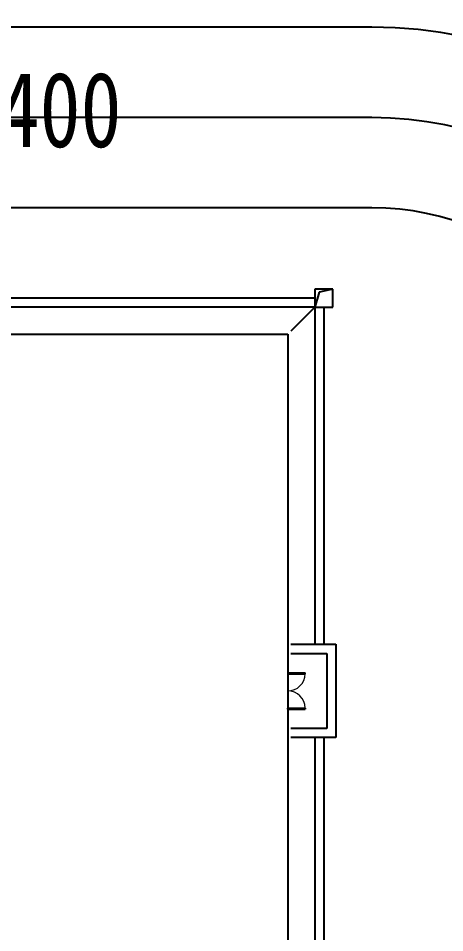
# Model space of a CAD drawing. Extents: x -93062 to 326984, y -142534 to 91021.
# Drawn here: x -55965 to -55301, y 81820 to 83243 of the extents above; entities that cross this region are included whole.
import ezdxf
from ezdxf.enums import TextEntityAlignment as Align

# ---------------------------------------------------------------- set-up
doc = ezdxf.new("R2010")
doc.units = 0
doc.header["$LTSCALE"] = 1000
doc.header["$MEASUREMENT"] = 0
doc.layers.get('0').update_dxf_attribs({"color": 8})
doc.styles.add('COMPLEX', font='COMPLEX')
doc.styles.add('DIMHT', font='', dxfattribs={"width": 0.8})
doc.styles.add('hz', font='GEDITXT', dxfattribs={"width": 0.8, "bigfont": 'DXT'})
doc.styles.add('SIMPLEX', font='GEDITXT', dxfattribs={"height": 0.2, "bigfont": 'DXT'})
doc.styles.get("Standard").update_dxf_attribs({"font": 'gbenor.shx', "bigfont": 'gbcbig.shx'})
doc.styles.get('DIMHT').set_extended_font_data('SimSun')

# ---------------------------------------------------------------- blocks, each defined once
blk = doc.blocks.new('A$C672165B9')
at = {"color": 251}
for p, q in [((7515.2, 16780.5), (4684.7, 16780.5)), ((7351.7, 15686), (7276.2, 15686)), ((7276.2, 15686), (7276.2, 15610.5)), ((7293.9, 15673), (7276.2, 15610.5)), ((7351.7, 15686), (7293.9, 15673)), ((7351.7, 15610.5), (7351.7, 15686)), ((7276.2, 15648.3), (4080.8, 15648.3)), ((7276.2, 15610.5), (4005.4, 15610.5)), ((7276.2, 15610.5), (7175.5, 15509.9)), ((7276.2, 15610.5), (7351.7, 15610.5)), ((7276.2, 15610.5), (7276.2, 15610.5)), ((7276.2, 15610.5), (7276.2, 14201.6)), ((7313.9, 15610.5), (7313.9, 14201.6)), ((3615.4, 15497.3), (7163, 15497.3)), ((7163, 15497.3), (7163, 12295.7)), ((7175.5, 14201.6), (7364.2, 14201.6)), ((7364.2, 14201.6), (7364.2, 13811.6)), ((7175.5, 14163.8), (7326.5, 14163.8)), ((7326.5, 14163.8), (7326.5, 13849.3)), ((7163, 14082.1), (7236.6, 14082.1)), ((7163, 14082.1), (7163, 14078.3)), ((7163, 14078.3), (7236.6, 14078.3)), ((7236.6, 14078.3), (7236.6, 14082.1)), ((7163, 13934.9), (7236.6, 13934.9)), ((7163, 13931.1), (7163, 13934.9)), ((7163, 13931.1), (7236.6, 13931.1)), ((7236.6, 13934.9), (7236.6, 13931.1)), ((7326.5, 13849.3), (7175.5, 13849.3)), ((7364.2, 13811.6), (7175.5, 13811.6)), ((7276.2, 13811.6), (7276.2, 12408.9)), ((7313.9, 13811.6), (7313.9, 12446.7))]:
    blk.add_line(p, q, dxfattribs=at)
at = {"color": 251, "ltscale": 10}
for p, q in [((7515.2, 16403.1), (3017.8, 16403.1)), ((7515.2, 16025.7), (3992.8, 16025.7))]:
    blk.add_line(p, q, dxfattribs=at)
at = {"color": 251, "ltscale": 5}
blk.add_arc((11855.3, 24278.2), 7862.5, 192.57812, 262.83378, dxfattribs=at)
at = {"color": 251}
for radius in [1887, 1132.2]:
    blk.add_arc((7515.2, 14893.5), radius, 360, 90, dxfattribs=at)
at = {"color": 251, "ltscale": 10}
blk.add_arc((7515.2, 14893.5), 1509.6, 360, 90, dxfattribs=at)
at = {"color": 251, "lineweight": 13}
for centre, start, end in [((7163, 14080.2), 270, 358.5307), ((7163, 13933), 1.4693, 90)]:
    blk.add_arc(centre, 73.6, start, end, dxfattribs=at)
at = {"color": 251, "style": 'DIMHT', "width": 0.8}
blk.add_text('A=1742.400', height=314.5, dxfattribs=at).set_placement((4756.9, 16279.7))
at = {"color": 251, "style": 'SIMPLEX', "width": 0.8}
for height, p in [(75.5, (5032.8, 24516.1)), (75.5, (4692.1, 24249.2)), (251.6, (24745.2, 6386.7))]:
    blk.add_attdef('JZW', text='', height=height, rotation=360, dxfattribs=at).set_placement(p, align=Align.MIDDLE)
at = {"color": 251, "style": 'COMPLEX', "width": 1.041667}
for height, p, p2 in [(135.3, (18779.9, 24022.5), (18900.7, 24022.5)), (112.7, (24159.1, 23918), (24259.7, 23918)), (112.7, (19107.7, 22514.6), (19208.3, 22514.6)), (112.7, (19107.7, 21130.8), (19208.3, 21130.8)), (112.7, (19107.7, 19910.6), (19208.3, 19910.6)), (112.7, (19107.7, 19155.8), (19208.3, 19155.8)), (112.7, (19107.7, 17646.2), (19208.3, 17646.2)), (112.7, (19107.7, 16262.4), (19208.3, 16262.4)), (112.7, (19107.7, 15255.9), (19208.3, 15255.9)), (112.7, (19107.7, 14167), (19208.3, 14167)), (112.7, (19107.7, 13933.9), (19208.3, 13933.9)), (112.7, (19107.7, 12878.3), (19208.3, 12878.3)), (146.5, (35125.9, 12740.3), (35256.8, 12740.3)), (112.7, (19107.7, 11494.5), (19208.3, 11494.5)), (112.7, (19107.7, 10274.2), (19208.3, 10274.2)), (112.7, (19107.7, 9519.4), (19208.3, 9519.4)), (112.7, (19107.7, 8009.8), (19208.3, 8009.8)), (112.7, (19107.7, 6626), (19208.3, 6626)), (112.7, (19107.7, 5619.6), (19208.3, 5619.6)), (112.7, (18534.3, 4487.4), (18635, 4487.4)), (135.3, (10257.2, 2831.6), (10378, 2831.6)), (135.3, (9845, 2443.5), (9965.8, 2443.5))]:
    blk.add_attdef('A', text='', height=height, dxfattribs=at).set_placement(p, p2, align=Align.FIT)
at = {"color": 251, "style": 'hz', "width": 0.8}
for p in [(16426.9, 23704), (10887.9, 22293), (14720.8, 19772.4), (17974.9, 19082.8), (25961.4, 18486), (38100.4, 18366.3), (11528.9, 17640.7), (26545.9, 15647), (10782.8, 15493.4), (17847.7, 14761.2), (11764.5, 12831.7), (14968.4, 10742.1), (5313.3, 9148.4), (25534.1, 9009.2), (3089.1, 8401.9), (26406.5, 6157.4), (17784.5, 5258), (29076.2, 4512.3), (15144.7, 4201.8), (37066.7, 4015)]:
    blk.add_attdef('9.80', p, '', height=440.3, dxfattribs=at)
at = {"color": 251, "style": 'COMPLEX', "width": 1.041667}
for height, p, p2 in [(135.3, (18273.7, 23709.6), (18273.7, 23588.8)), (146.5, (34895.1, 12644.2), (34895.1, 12513.3))]:
    blk.add_attdef('A', text='', height=height, rotation=270, dxfattribs=at).set_placement(p, p2, align=Align.FIT)
at = {"color": 251, "style": 'COMPLEX', "text_generation_flag": 4, "width": 1.041667}
for p, p2 in [((32232.5, 22773.3), (32353.3, 22773.3)), ((25004, 19495), (25124.8, 19495)), ((37956.5, 15917.2), (38077.2, 15917.2)), ((37584.1, 15544.8), (37704.9, 15544.8)), ((30848.7, 13137), (30969.5, 13137)), ((30933.8, 10635.5), (31054.6, 10635.5)), ((31191.9, 10370.8), (31312.7, 10370.8)), ((25004, 9858.6), (25124.8, 9858.6))]:
    blk.add_attdef('A', text='', height=135.3, dxfattribs=at).set_placement(p, p2, align=Align.FIT)
at = {"color": 251, "width": 0.8, "flags": 9}
for tag, p in [('XSIZE', (4021, 20376.2)), ('XSIZE', (4025.5, 20391)), ('YSIZE', (4070.3, 20399.8)), ('YSIZE', (4113.1, 20385.5)), ('XSIZE', (4025.5, 19762)), ('YSIZE', (4070.3, 19770.8)), ('XSIZE', (4021, 19747.2)), ('YSIZE', (4113.1, 19756.5)), ('XSIZE', (4021, 19118.2)), ('XSIZE', (4025.5, 19133)), ('YSIZE', (4070.3, 19141.8)), ('YSIZE', (4113.1, 19127.5)), ('XSIZE', (4025.5, 18504)), ('YSIZE', (4070.3, 18512.7)), ('YSIZE', (4113.1, 18498.4)), ('XSIZE', (4021, 18489.2)), ('XSIZE', (4021, 17860.2)), ('XSIZE', (4025.5, 17875)), ('YSIZE', (4070.3, 17883.7)), ('YSIZE', (4113.1, 17869.4)), ('XSIZE', (4350.4, 17282.1)), ('YSIZE', (4395.3, 17290.8)), ('YSIZE', (4438.1, 17276.5)), ('XSIZE', (4345.9, 17267.3)), ('XSIZE', (5060.2, 17088.9)), ('YSIZE', (5105.1, 17097.7)), ('XSIZE', (5689.2, 17088.9)), ('YSIZE', (5734.1, 17097.7)), ('XSIZE', (5055.7, 17074.1)), ('YSIZE', (5147.9, 17083.4)), ('XSIZE', (5684.7, 17074.1)), ('YSIZE', (5776.9, 17083.4))]:
    blk.add_attdef(tag, p, '', height=0.0687, dxfattribs=at)

msp = doc.modelspace()

# ---------------------------------------------------------------- block references
at = {"xscale": 0.3724428399518654, "yscale": 0.3724428399518654, "zscale": 0.3724428399518654}
msp.add_blockref('A$C672165B9', (-58213.6, 76979.3), dxfattribs=at)

doc.saveas('drawing.dxf')
